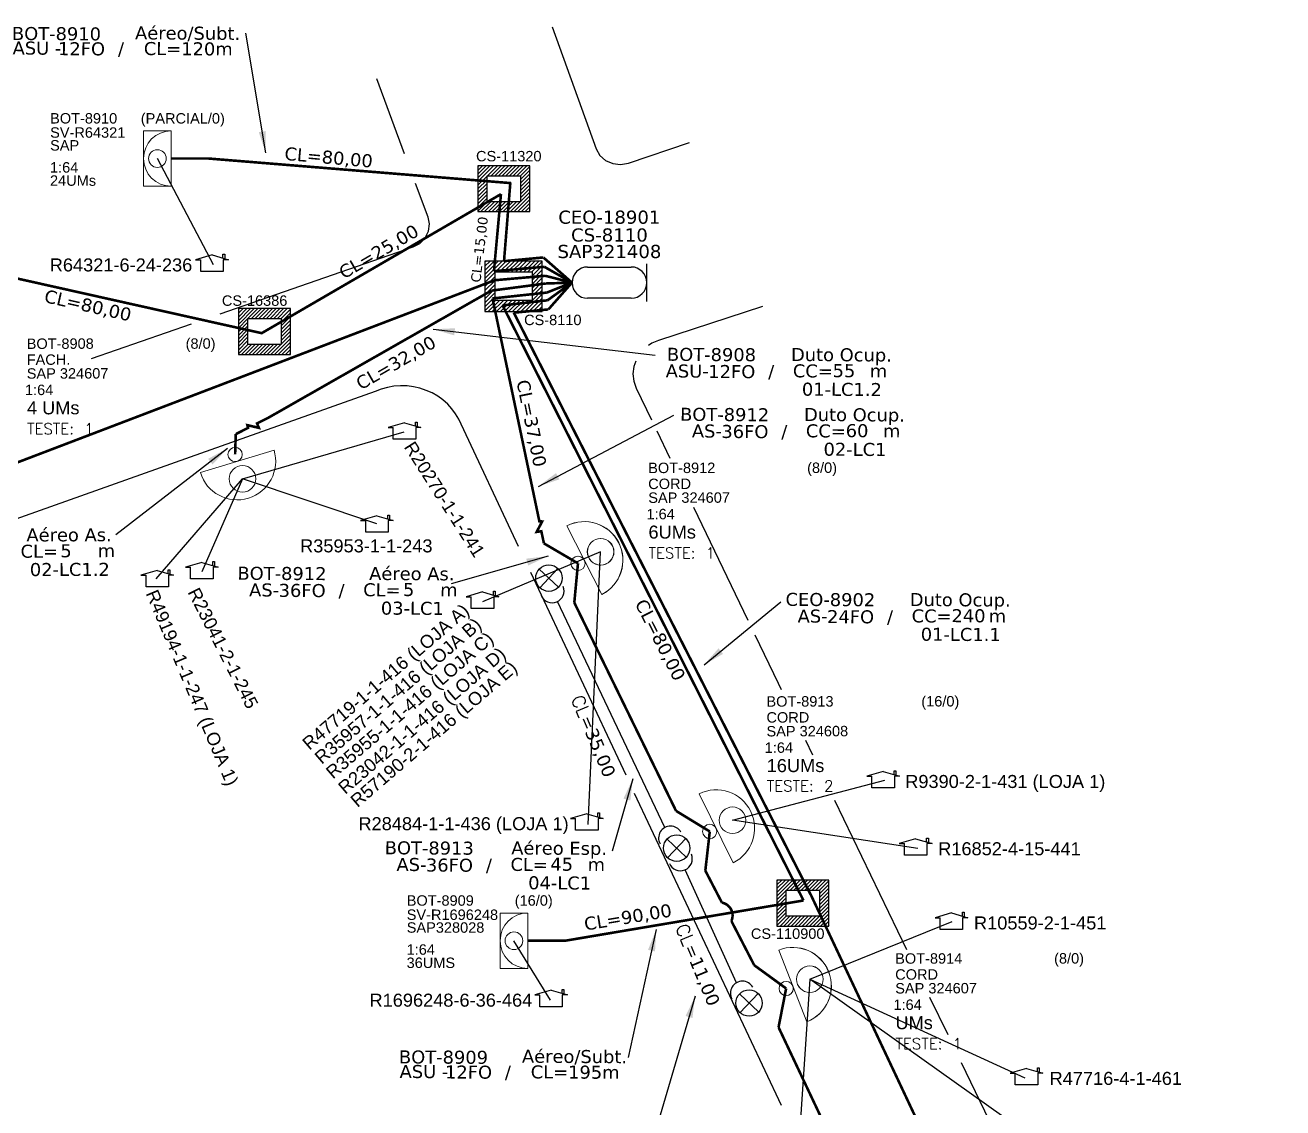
# Model space of a CAD drawing. Header units: millimetres. Extents: x 257760 to 258601, y 277291 to 277885.
# Drawn here: x 257853.6 to 257969.5, y 277624.9 to 277724.7 of the extents above; entities that cross this region are included whole.
import ezdxf
from ezdxf.enums import TextEntityAlignment as Align

# ---------------------------------------------------------------- set-up
doc = ezdxf.new("R2010")
doc.units = ezdxf.units.MM
doc.header["$LTSCALE"] = 0.1
doc.header["$MEASUREMENT"] = 0
for name, color, linetype in [('10.1-Caixas Subterrâneas', 5, 'Continuous'), ('20.5-CEO', 1, 'Continuous'), ('CAP a instalar', 1, 'Continuous'), ('celulas gpon', 7, 'Continuous'), ('label_cabos', 7, 'Continuous'), ('Legenda', 1, 'Continuous'), ('locais', 7, 'Continuous'), ('Quadra', 98, 'Continuous'), ('Subida Lateral', 5, 'Continuous'), ('surveys', 7, 'Continuous'), ('surveys legendas', 7, 'Continuous')]:
    doc.layers.add(name, color=color, linetype=linetype)
for name, color, linetype, lineweight in [("20.0-LEGENDA DOS CDO'S", 1, 'Continuous', 0), ('20.1-CDO_INTERIOR', 1, 'Continuous', 0), ('20.2-CDO_POSTE', 1, 'Continuous', 5), ('20.6-CORDOALHA_SUPORTE', 7, 'Continuous', 25), ('CORDOALHA_SUPORTE', 7, 'Continuous', 25)]:
    doc.layers.add(name, color=color, linetype=linetype, lineweight=lineweight)
doc.layers.add('DROP DE CLIENTE', color=140, linetype='Continuous', plot=False)
doc.layers.add('EXTRA', color=50, linetype='Continuous', plot=False)
doc.styles.add('ARIAL', font='arial.ttf')
doc.styles.add('DIGICADE', font='arial.ttf')
doc.styles.add('ROMANS', font='romans.shx')
doc.styles.add('siredit', font='verdana.ttf')
doc.linetypes.add('FENCELINE1', pattern='A,0.25,-0.1,[133,ltypeshp.shx,S=0.1,R=0,X=-0.1,Y=0],-0.1,1', length=1.45)
doc.dimstyles.new('CC', dxfattribs={"dimtxt": 1, "dimasz": 2, "dimexe": 0.18, "dimexo": 0.0625, "dimgap": 0.09, "dimtad": 0, "dimdec": 0, "dimrnd": 1, "dimzin": 0, "dimdsep": 46, "dimtxsty": 'siredit', "dimblk": 'NONE', "dimcen": 0, "dimse1": 1, "dimse2": 1, "dimsd1": 1, "dimsd2": 1, "dimclrt": 7, "dimadec": 0, "dimazin": 0, "dimtfac": 1, "dimtdec": 0, "dimtofl": 0, "dimtmove": 0, "dimatfit": 3, "dimfxl": 0, "dimtolj": 1, "dimtzin": 0, "dimarcsym": 0})

# ---------------------------------------------------------------- blocks, each defined once
blk = doc.blocks.new('SURVEY_SURVEY')
for p, q in [((0, 0.00001268), (-0.00001257, 0.000009)), ((0, 0.00001268), (0.00001257, 0.000009)), ((0.00000843, 0.00001322), (0.00000976, 0.00001322)), ((0.00000843, 0.00001027), (0.00000843, 0.00001322)), ((0.00000976, 0.00001322), (0.00000975, 0.00000989)), ((-0.00001257, 0.000009), (-0.00000863, 0.000009)), ((-0.00000862, 0), (-0.00000862, 0.00000897)), ((0.00000862, 0.00000901), (0.00000862, 0)), ((0.00001257, 0.000009), (0.00000862, 0.000009)), ((0.00000862, 0), (-0.00000862, 0))]:
    blk.add_line(p, q)
blk = doc.blocks.new('*X24')
at = {"color": 0, "linetype": 'Continuous'}
for p, q in [((-1.25, 0.34099), (-0.49099, 1.1)), ((-1.25, 0.517767), (-0.667767, 1.1)), ((-1.25, 0.694544), (-0.844544, 1.1)), ((-1.25, 0.87132), (-1.02132, 1.1)), ((-1.25, 1.048097), (-1.198097, 1.1)), ((-0.789214, 0.625), (-0.314214, 1.1)), ((-0.612437, 0.625), (-0.137437, 1.1)), ((-0.43566, 0.625), (0.03934, 1.1)), ((-0.258883, 0.625), (0.216117, 1.1)), ((-0.082107, 0.625), (0.392893, 1.1)), ((0.09467, 0.625), (0.56967, 1.1)), ((0.271447, 0.625), (0.746447, 1.1)), ((0.448223, 0.625), (0.923223, 1.1)), ((0.625, 0.625), (1.1, 1.1)), ((-1.25, 0.164214), (-0.8035, 0.610714)), ((0.801777, 0.625), (1.25, 1.073223)), ((0.8035, 0.449947), (1.25, 0.896447)), ((0.8035, 0.27317), (1.25, 0.71967)), ((-1.25, -0.012563), (-0.8035, 0.433937)), ((-1.25, -0.18934), (-0.8035, 0.25716)), ((-1.25, -0.366117), (-0.8035, 0.080383)), ((0.8035, 0.096393), (1.25, 0.542893)), ((0.8035, -0.080383), (1.25, 0.366117)), ((0.8035, -0.25716), (1.25, 0.18934)), ((0.8035, -0.433937), (1.25, 0.012563)), ((-1.25, -0.542893), (-0.8035, -0.096393)), ((-1.25, -0.71967), (-0.8035, -0.27317)), ((-1.25, -0.896447), (-0.8035, -0.449947)), ((0.49099, -1.1), (1.25, -0.34099)), ((0.667767, -1.1), (1.25, -0.517767)), ((0.8035, -0.610714), (1.25, -0.164214)), ((-1.25, -1.073223), (-0.801777, -0.625)), ((-1.1, -1.1), (-0.625, -0.625)), ((-0.923223, -1.1), (-0.448223, -0.625)), ((-0.746447, -1.1), (-0.271447, -0.625)), ((-0.56967, -1.1), (-0.09467, -0.625)), ((-0.392893, -1.1), (0.082107, -0.625)), ((-0.216117, -1.1), (0.258883, -0.625)), ((-0.03934, -1.1), (0.43566, -0.625)), ((0.137437, -1.1), (0.612437, -0.625)), ((0.314214, -1.1), (0.789214, -0.625)), ((0.844544, -1.1), (1.25, -0.694544)), ((1.02132, -1.1), (1.25, -0.87132)), ((1.198097, -1.1), (1.25, -1.048097))]:
    blk.add_line(p, q, dxfattribs=at)
blk = doc.blocks.new('MANHOLE_MQ')
at = {"color": 0, "linetype": 'Continuous'}
for p, q in [((0.00000623, 0.00000569), (-0.00000627, 0.00000569)), ((-0.00000627, 0.00000569), (-0.00000627, -0.00000531)), ((0.00000623, -0.00000531), (0.00000623, 0.00000569)), ((-0.00000404, 0.00000331), (0.00000399, 0.00000331)), ((-0.00000404, -0.00000294), (-0.00000404, 0.00000331)), ((0.00000399, 0.00000331), (0.00000399, -0.00000294)), ((-0.00000627, -0.00000531), (0.00000623, -0.00000531)), ((0.00000399, -0.00000294), (-0.00000404, -0.00000294)), ((0.00000399, -0.00000294), (0.00000399, -0.00000294))]:
    blk.add_line(p, q, dxfattribs=at)
at = {"color": 0, "linetype": 'Continuous', "xscale": 5e-06, "yscale": 5e-06, "zscale": 1e-05}
blk.add_blockref('*X24', (-0.00000002, 0.00000019), dxfattribs=at)
blk = doc.blocks.new('POLE_POLE')
at = {"color": 1}
for p, q in [((-0.00000309, 0.00000689), (0.00000269, 0.00000147)), ((0.00000251, 0.00000707), (-0.00000291, 0.00000129))]:
    blk.add_line(p, q, dxfattribs=at)
blk.add_circle((-0.0000002, 0.00000418), 0.00000396, dxfattribs=at)
blk = doc.blocks.new('*U25')
at = {"color": 0}
blk.add_line((2.145, -0.582), (-2.104, -0.684), dxfattribs=at)
for centre, radius in [((-0.004, 0.376), 0.733), ((0.03, -1.026), 0.393)]:
    blk.add_circle(centre, radius, dxfattribs=at)
blk.add_arc((0.02, -0.633), 2.125, 1.37817, 181.37817, dxfattribs=at)
blk = doc.blocks.new('Inst CDOE-8 CAIXA DIST OPT CDOE 48F_8D C_SPL OPTAP')
at = {"layer": "20.0-LEGENDA DOS CDO'S", "color": 0}
for tag, p, style, flags in [('ID_ATIVIDADE', (0.12, 6.472), 'ARIAL', 3), ('FATOR', (7.921, 6.472), 'ARIAL', 1), ('QTDE', (0.235, -0.97), 'DIGICADE', 3)]:
    blk.add_attdef(tag, p, '', height=0.8, rotation=0.11799, dxfattribs=dict(at, style=style, flags=flags))
at = {"layer": "20.0-LEGENDA DOS CDO'S", "color": 0, "style": 'ARIAL'}
for tag, p, height in [('FID', (0.12, 5.248), 0.8), ('CORDOALHA', (0.122, 4.023), 0.8), ('SAP', (0.124, 2.961), 0.8), ('1:XX', (-0.012, 1.7), 0.8), ('UMS', (0.141, 0.217), 1)]:
    blk.add_attdef(tag, p, '', height=height, rotation=0.11799, dxfattribs=at)
blk.add_attdef('FIBRAS_UTILIZADAS', text='', height=0.8, rotation=0.11799, dxfattribs=at).set_placement((13.479, 5.263), align=Align.CENTER)
blk = doc.blocks.new('Teste  FTTH')
at = {"color": 0, "lineweight": 0, "style": 'ROMANS'}
for tag, p in [('TESTE', (-2.302, -0.29)), ('QTDE', (0.212, -0.29))]:
    blk.add_attdef(tag, p, '', height=0.48, dxfattribs=at)
for tag, p, flags in [('FID', (-2.227, -1.253), 1), ('FATOR', (-2.227, -2.028), 3), ('ID_ATIVIDADE', (-2.227, -2.716), 3)]:
    blk.add_attdef(tag, p, '', height=0.48, dxfattribs=dict(at, flags=flags))
blk = doc.blocks.new('CDOI_CT_ESQ')
at = {"layer": '20.1-CDO_INTERIOR', "color": 8, "lineweight": 18}
blk.add_lwpolyline([(-2.119, -2.126), (-2.121, 2.124), (0.004, 2.125), (0.006, -2.125)], close=True, dxfattribs=at)
blk.add_circle((-1.057, -0.001), 0.68, dxfattribs=at)
blk.add_arc((0.005, 0), 2.125, 90.02759, 270.02759, dxfattribs=at)
at = {"layer": "20.0-LEGENDA DOS CDO'S", "color": 8, "style": 'ARIAL'}
for tag, p in [('CDO_N', (-9.298, 2.691)), ('SURVEY', (-9.296, 1.6)), ('SAP', (-9.299, 0.614)), ('1:XX', (-9.305, -1.079)), ('UMS', (-9.306, -2.093))]:
    blk.add_attdef(tag, p, '', height=0.8, rotation=359.97241, dxfattribs=at)
blk.add_attdef('FIBRAS_UTILIZADAS', text='', height=0.8, rotation=359.97241, dxfattribs=at).set_placement((-1.586, 2.687), align=Align.CENTER)
blk = doc.blocks.new('Inst CDOE-16 CAIXA DIST OPT CDOE 48F_16D C_SPL_2_1_8')
at = {"layer": "20.0-LEGENDA DOS CDO'S", "color": 0}
for tag, p, style, flags in [('ID_ATIVIDADE', (0.12, 6.472), 'ARIAL', 3), ('FATOR', (7.921, 6.472), 'ARIAL', 1), ('QTDE', (0.097, -1.17), 'DIGICADE', 3)]:
    blk.add_attdef(tag, p, '', height=0.8, rotation=0.11799, dxfattribs=dict(at, style=style, flags=flags))
at = {"layer": "20.0-LEGENDA DOS CDO'S", "color": 0, "style": 'ARIAL'}
for tag, p, height in [('FID', (0.12, 5.248), 0.8), ('CORDOALHA', (0.122, 4.023), 0.8), ('SAP', (0.124, 2.961), 0.8), ('1:XX', (-0.012, 1.7), 0.8), ('UMS', (0.141, 0.217), 1)]:
    blk.add_attdef(tag, p, '', height=height, rotation=0.11799, dxfattribs=at)
blk.add_attdef('FIBRAS_UTILIZADAS', text='', height=0.8, rotation=0.11799, dxfattribs=at).set_placement((13.479, 5.263), align=Align.CENTER)
blk = doc.blocks.new('Inst CORD ALUMINIO 4.8 MM 3F(sem recursos)')
at = {"layer": '20.6-CORDOALHA_SUPORTE', "color": 0, "lineweight": 0, "style": 'ROMANS'}
blk.add_attdef('LANCE', text='', height=1, dxfattribs=at).set_placement((-0.538, -2.215), align=Align.RIGHT)
at = {"layer": '20.6-CORDOALHA_SUPORTE', "color": 0, "style": 'siredit'}
blk.add_attdef('QTDE', (-0.538, -2.215), '', height=1, rotation=359.69001, dxfattribs=at)
at = {"layer": '20.6-CORDOALHA_SUPORTE', "color": 0, "lineweight": 0, "style": 'ROMANS'}
for tag, p, flags in [('FATOR', (-5.196, -4.442), 3), ('ID_ATIVIDADE', (-5.201, -6.669), 3), ('FID', (-5.201, -8.896), 1)]:
    blk.add_attdef(tag, p, '', height=1, dxfattribs=dict(at, flags=flags))
blk = doc.blocks.new('Inst CB ESP CFOA-SM-AS-80-TS-36')
at = {"layer": 'label_cabos', "color": 0, "style": 'siredit'}
for tag, flags, p in [('ID_ATIVIDADE', 3, (1.314, 2.672)), ('FATOR', 1, (11.56, 2.551))]:
    blk.add_attdef(tag, text='', height=1, rotation=359.69001, dxfattribs=dict(at, flags=flags)).set_placement(p, align=Align.MIDDLE_CENTER)
for tag, p in [('DESTINO_CABO', (3.131, 1.262)), ('TIPO_CABO', (13.108, 1.245)), ('TIPO_CABO', (1.762, -0.005)), ('CABO', (4.686, -0.052)), ('/', (7.714, -0.052)), ('LANCE', (10.809, 0.002)), ('UND', (15.964, 0.002)), ('FID', (13.148, -1.414))]:
    blk.add_attdef(tag, text='', height=1, rotation=359.69001, dxfattribs=at).set_placement(p, align=Align.MIDDLE_CENTER)
blk.add_attdef('QTDE', (12.429, -0.475), '', height=1, rotation=359.69001, dxfattribs=at)
blk = doc.blocks.new('Inst CB AS CFOA-SM-AS-80-TS-36')
at = {"layer": 'label_cabos', "color": 0, "style": 'siredit'}
for tag, flags, p in [('ID_ATIVIDADE', 3, (1.314, 2.672)), ('FATOR', 1, (11.56, 2.551))]:
    blk.add_attdef(tag, text='', height=1, rotation=359.69001, dxfattribs=dict(at, flags=flags)).set_placement(p, align=Align.MIDDLE_CENTER)
for tag, p in [('DESTINO_CABO', (3.131, 1.262)), ('TIPO_CABO', (13.108, 1.245)), ('TIPO_CABO', (1.762, -0.005)), ('CABO', (4.686, -0.052)), ('/', (7.714, -0.052)), ('LANCE', (10.809, 0.002)), ('UND', (15.964, 0.002)), ('FID', (13.148, -1.414))]:
    blk.add_attdef(tag, text='', height=1, rotation=359.69001, dxfattribs=at).set_placement(p, align=Align.MIDDLE_CENTER)
blk.add_attdef('QTDE', (12.429, -0.475), '', height=1, rotation=359.69001, dxfattribs=at)
blk = doc.blocks.new('Inst CB DT OCUP CFOA-SM-AS-80-TS-36')
at = {"layer": 'label_cabos', "color": 0, "style": 'siredit'}
for tag, flags, p in [('ID_ATIVIDADE', 3, (1.314, 2.672)), ('FATOR', 1, (11.56, 2.551))]:
    blk.add_attdef(tag, text='', height=1, rotation=359.69001, dxfattribs=dict(at, flags=flags)).set_placement(p, align=Align.MIDDLE_CENTER)
for tag, p in [('DESTINO_CABO', (3.131, 1.262)), ('TIPO_CABO', (13.108, 1.245)), ('TIPO_CABO', (1.762, -0.005)), ('CABO', (4.686, -0.052)), ('/', (7.714, -0.052)), ('LANCE', (10.909, 0.002)), ('UND', (15.964, 0.002)), ('FID', (13.148, -1.414))]:
    blk.add_attdef(tag, text='', height=1, rotation=359.69001, dxfattribs=at).set_placement(p, align=Align.MIDDLE_CENTER)
blk.add_attdef('QTDE', (12.429, -0.475), '', height=1, rotation=359.69001, dxfattribs=at)
blk = doc.blocks.new('_None')
blk = doc.blocks.new('Inst CB DT OCUP CFOA-SM-AS-80-TS-24')
at = {"layer": 'label_cabos', "color": 0, "style": 'siredit'}
for tag, flags, p in [('ID_ATIVIDADE', 3, (1.314, 2.672)), ('FATOR', 1, (11.56, 2.551))]:
    blk.add_attdef(tag, text='', height=1, rotation=359.69001, dxfattribs=dict(at, flags=flags)).set_placement(p, align=Align.MIDDLE_CENTER)
for tag, p in [('DESTINO_CABO', (3.131, 1.262)), ('TIPO_CABO', (13.108, 1.245)), ('TIPO_CABO', (1.762, -0.005)), ('CABO', (4.686, -0.052)), ('/', (7.714, -0.052)), ('LANCE', (10.909, 0.002)), ('UND', (15.964, 0.002)), ('FID', (13.148, -1.414))]:
    blk.add_attdef(tag, text='', height=1, rotation=359.69001, dxfattribs=at).set_placement(p, align=Align.MIDDLE_CENTER)
blk.add_attdef('QTDE', (12.429, -0.475), '', height=1, rotation=359.69001, dxfattribs=at)
blk = doc.blocks.new('Inst CB AS CFOA-SM-ASU-120-S-12')
at = {"layer": 'label_cabos', "color": 0, "style": 'siredit'}
for tag, flags, p in [('ID_ATIVIDADE', 3, (1.314, 2.672)), ('FATOR', 1, (11.56, 2.551))]:
    blk.add_attdef(tag, text='', height=1, rotation=359.69001, dxfattribs=dict(at, flags=flags)).set_placement(p, align=Align.MIDDLE_CENTER)
for tag, p in [('DESTINO_CABO', (3.131, 1.262)), ('TIPO_CABO', (13.108, 1.245)), ('TIPO_CABO', (1.262, -0.005)), ('CABO', (4.686, -0.052)), ('/', (7.714, -0.052)), ('LANCE', (10.809, 0.002)), ('UND', (15.964, 0.002)), ('FID', (13.148, -1.414))]:
    blk.add_attdef(tag, text='', height=1, rotation=359.69001, dxfattribs=at).set_placement(p, align=Align.MIDDLE_CENTER)
blk.add_attdef('QTDE', (12.429, -0.475), '', height=1, rotation=359.69001, dxfattribs=at)
blk = doc.blocks.new('Inst CB DT OCUP CFOA-SM-ASU-120-S-12')
at = {"layer": 'label_cabos', "color": 0, "style": 'siredit'}
for tag, flags, p in [('ID_ATIVIDADE', 3, (1.314, 2.672)), ('FATOR', 1, (11.56, 2.551))]:
    blk.add_attdef(tag, text='', height=1, rotation=359.69001, dxfattribs=dict(at, flags=flags)).set_placement(p, align=Align.MIDDLE_CENTER)
for tag, p in [('DESTINO_CABO', (3.131, 1.262)), ('TIPO_CABO', (13.108, 1.245)), ('TIPO_CABO', (1.262, -0.005)), ('CABO', (4.686, -0.052)), ('/', (7.714, -0.052)), ('LANCE', (10.909, 0.002)), ('UND', (15.964, 0.002)), ('FID', (13.148, -1.414))]:
    blk.add_attdef(tag, text='', height=1, rotation=359.69001, dxfattribs=at).set_placement(p, align=Align.MIDDLE_CENTER)
blk.add_attdef('QTDE', (12.429, -0.475), '', height=1, rotation=359.69001, dxfattribs=at)
blk = doc.blocks.new('LEGENDA DOS CABOS')
at = {"layer": 'EXTRA', "color": 0, "style": 'siredit'}
for tag, p in [('ID', (4.601, 0.974)), ('XX', (9.03, 0.974))]:
    blk.add_attdef(tag, text='', height=0.48, rotation=359.69001, dxfattribs=at).set_placement(p, align=Align.MIDDLE_CENTER)
at = {"layer": 'Legenda', "color": 0, "style": 'siredit'}
for tag, p in [('TIPO_CABO', (1.314, -0.005)), ('CABO', (4.686, -0.052)), ('/', (6.809, -0.052)), ('METROS', (10.034, -0.052))]:
    blk.add_attdef(tag, text='', height=0.8, rotation=359.69001, dxfattribs=at).set_placement(p, align=Align.MIDDLE_CENTER)

msp = doc.modelspace()

# ---------------------------------------------------------------- linework, layer by layer
at = {"layer": '20.1-CDO_INTERIOR', "color": 1, "lineweight": 18}
msp.add_lwpolyline([(257897.37, 277637.71), (257897.37, 277642.81), (257899.92, 277642.81), (257899.92, 277637.71)], close=True, dxfattribs=at)
msp.add_circle((257898.65, 277640.26), 0.816, dxfattribs=at)
msp.add_arc((257899.92, 277640.26), 2.55, 90.0276, 270.0276, dxfattribs=at)
at = {"layer": '20.5-CEO', "color": 5}
for p, q in [((257905.44, 277702.36), (257909.46, 277702.36)), ((257909.46, 277699.49), (257905.44, 277699.49))]:
    msp.add_line(p, q, dxfattribs=at)
msp.add_lwpolyline([(257910.9, 277699.19), (257910.9, 277702.66)], dxfattribs=at)
for centre, start, end in [((257905.44, 277700.93), 90, 270), ((257909.46, 277700.93), 270, 90)]:
    msp.add_arc(centre, 1.44, start, end, dxfattribs=at)
at = {"layer": 'CAP a instalar', "color": 0, "linetype": 'FENCELINE1', "ltscale": 3, "const_width": 0.24}
for points in [[(257870.49, 277712.37), (257867.04, 277712.37)], [(257897.73, 277702.91), (257901.37, 277703.25)], [(257904, 277700.93), (257901.37, 277703.24)], [(257901.59, 277700.85), (257896.56, 277700.19), (257896.56, 277700.19)], [(257896.87, 277701.15), (257901.53, 277701.56)], [(257901.53, 277701.56), (257904, 277700.93)], [(257904, 277700.93), (257901.59, 277700.85)], [(257901.67, 277700.01), (257904, 277700.93)], [(257904, 277700.93), (257901.82, 277698.46)], [(257901.67, 277700.01), (257896.67, 277699.47)], [(257901.82, 277698.46), (257898.63, 277698.16)], [(257904.21, 277671.43), (257913.59, 277652.23)], [(257916.29, 277646.72), (257917.82, 277643.77)], [(257925.34, 277643.97), (257925.34, 277643.97)], [(257918.69, 277642.08), (257920.8, 277638)], [(257923.04, 277632.28), (257951.51, 277571.98)]]:
    msp.add_lwpolyline(points, dxfattribs=at)
at = {"layer": 'CAP a instalar', "color": 0, "ltscale": 5, "const_width": 0.24}
for points in [[(257898.4, 277710.1), (257898.4, 277710.1), (257870.49, 277712.37)], [(257897.73, 277702.91), (257898.31, 277710.1)], [(257897.45, 277709.09), (257897.45, 277709.09), (257897.45, 277709.09), (257875.39, 277696.27), (257875.39, 277696.27), (257846.67, 277702.69)], [(257896.8, 277701.98), (257897.45, 277709.09)], [(257896.8, 277701.98), (257901.45, 277702.39)], [(257901.45, 277702.39), (257904, 277700.93)], [(257896.87, 277701.15), (257869.22, 277690.59)], [(257896.87, 277701.15), (257896.87, 277701.15), (257896.91, 277701.14)], [(257875.98, 277688.46), (257896.56, 277700.19)], [(257896.67, 277699.47), (257900.73, 277680.16)], [(257926.09, 277644.34), (257898.63, 277698.16)], [(257869.22, 277690.59), (257831.65, 277676.26)], [(257873, 277686.96), (257872.94, 277685.09)], [(257959.9, 277572.54), (257959.9, 277572.54), (257959.9, 277572.54), (257959.9, 277572.54), (257926.09, 277644.34)]]:
    msp.add_lwpolyline(points, dxfattribs=at)
at = {"layer": 'CAP a instalar', "color": 1, "ltscale": 5, "const_width": 0.24}
for points in [[(257904, 277700.93), (257901.74, 277699.3)], [(257901.74, 277699.3), (257897.6, 277698.83)], [(257925.34, 277643.97), (257897.6, 277698.83)], [(257925.34, 277643.97), (257903.37, 277640.26)], [(257903.37, 277640.26), (257899.92, 277640.26)]]:
    msp.add_lwpolyline(points, dxfattribs=at)
at = {"layer": 'CAP a instalar', "color": 0, "linetype": 'FENCELINE1', "ltscale": 5, "const_width": 0.24}
for points in [[(257904.55, 277675.05), (257901.41, 277676.89)], [(257904.55, 277675.05), (257904.21, 277671.43)], [(257916.7, 277650.33), (257913.59, 277652.23)], [(257916.7, 277650.33), (257916.29, 277646.72)], [(257923.74, 277635.86), (257920.8, 277638)], [(257923.74, 277635.86), (257923.04, 277632.28)]]:
    msp.add_lwpolyline(points, dxfattribs=at)
at = {"layer": 'CAP a instalar', "color": 0, "linetype": 'FENCELINE1', "ltscale": 3, "const_width": 0.24}
msp.add_lwpolyline([(257918.69, 277642.08, 0.489719), (257917.82, 277643.77)], format="xyb", dxfattribs=at)
at = {"layer": 'CORDOALHA_SUPORTE', "color": 0}
for p, q in [((257912.55, 277650.69), (257902.65, 277671.52)), ((257919.17, 277636.39), (257914.44, 277646.8))]:
    msp.add_line(p, q, dxfattribs=at)
for centre, start, end in [((257902.17, 277672.51), 202.2204, 22.2204), ((257913.08, 277649.73), 29.1415, 209.1415), ((257913.99, 277647.81), 202.2204, 22.2204), ((257919.7, 277635.43), 29.1415, 209.1415)]:
    msp.add_arc(centre, 1.1, start, end, dxfattribs=at)
at = {"layer": 'DROP DE CLIENTE', "color": 0}
for points in [[(257870.94, 277702.57), (257865.77, 277712.37)], [(257873.62, 277682.84), (257888.54, 277687.18)], [(257865.66, 277673.62), (257873.62, 277682.84)], [(257873.62, 277682.84), (257869.88, 277674.27)], [(257886.01, 277678.69), (257873.62, 277682.84)], [(257906.64, 277676.12), (257895.75, 277671.51)], [(257905.48, 277650.97), (257906.64, 277676.12)], [(257918.8, 277651.36), (257932.84, 277655.05)], [(257935.89, 277648.76), (257918.8, 277651.36)], [(257925.92, 277636.71), (257939.04, 277642.04)], [(257925.92, 277636.71), (257924.21, 277610.89)], [(257925.92, 277636.71), (257945.76, 277627.63)], [(257949.76, 277619.76), (257925.92, 277636.71)]]:
    msp.add_lwpolyline(points, dxfattribs=at)
at = {"layer": 'DROP DE CLIENTE', "color": 4}
msp.add_lwpolyline([(257902.03, 277634.77), (257898.65, 277640.26)], dxfattribs=at)
at = {"layer": 'Quadra', "color": 0}
for points in [[(257902.16, 277724.52), (257906.22, 277713.25), (257906.56, 277712.66), (257907.1, 277712.19), (257907.76, 277711.9), (257908.48, 277711.82), (257909.22, 277711.95), (257914.83, 277713.85)], [(257902.16, 277724.52), (257906.22, 277713.25), (257906.56, 277712.66), (257907.1, 277712.19), (257907.76, 277711.9), (257908.48, 277711.82), (257909.22, 277711.95), (257914.83, 277713.85)], [(257888.56, 277712.79), (257885.99, 277719.71)], [(257871.56, 277698.05), (257889.34, 277704.22), (257889.97, 277704.55), (257890.46, 277705.06), (257890.77, 277705.68), (257890.86, 277706.35), (257890.73, 277706.95), (257889.57, 277710.06)], [(257921.56, 277698.72), (257911.97, 277695.59), (257911.37, 277695.35), (257911.06, 277695.14)], [(257859.69, 277693.93), (257868.93, 277697.14)], [(257909.87, 277693.68), (257909.69, 277693.21), (257909.62, 277692.53), (257909.7, 277691.85), (257909.92, 277691.2), (257911.33, 277688.28)], [(257899.07, 277676.61), (257893.55, 277688.34), (257893.26, 277688.84), (257892.93, 277689.31), (257892.54, 277689.73), (257892.1, 277690.12), (257891.62, 277690.46), (257891.1, 277690.76), (257890.56, 277691), (257889.98, 277691.19), (257889.39, 277691.32), (257888.8, 277691.4), (257888.19, 277691.41), (257887.58, 277691.37), (257886.98, 277691.27), (257886.4, 277691.11), (257885.84, 277690.9), (257868.79, 277684.83)], [(257911.81, 277687.27), (257913.03, 277684.74)], [(257868.79, 277684.83), (257851.78, 277678.78)], [(257915.2, 277680.23), (257920.21, 277669.8)], [(257908.99, 277655.51), (257900.19, 277674.22)], [(257920.86, 277668.45), (257922.99, 277664.01), (257923.27, 277663.43)], [(257925.53, 277658.76), (257926.18, 277657.39)], [(257923.3, 277625.07), (257909.77, 277653.84)], [(257928.2, 277653.21), (257934.84, 277639.45)], [(257936.96, 277635.06), (257938.64, 277631.6)], [(257939.88, 277629.02), (257969.53, 277567.59)]]:
    msp.add_lwpolyline(points, dxfattribs=at)
at = {"layer": 'Subida Lateral', "color": 0, "const_width": 0.24}
for points in [[(257875.98, 277688.46), (257874.96, 277687.95), (257875.13, 277687.54), (257874.07, 277687.79), (257874.13, 277687.54), (257873, 277686.96)], [(257901.41, 277676.89), (257901.17, 277678.01), (257900.74, 277677.95), (257901.25, 277678.91), (257900.99, 277678.92), (257900.73, 277680.16)]]:
    msp.add_lwpolyline(points, dxfattribs=at)

# ---------------------------------------------------------------- block references
at = {"color": 0, "lineweight": 0, "xscale": 1.200000000004259, "yscale": 1.19999999999709, "zscale": 1.2, "rotation": 292.9057696585028}
for p, values in [((257907.86, 277659.98), {'QTDE': '35,00', 'LANCE': 'CL='}), ((257917.48, 277638.9), {'QTDE': '11,00', 'LANCE': 'CL='})]:
    msp.add_blockref('Inst CORD ALUMINIO 4.8 MM 3F(sem recursos)', p, dxfattribs=at).add_auto_attribs(values)
at = {"layer": '10.1-Caixas Subterrâneas', "color": 0}
for p, xscale, yscale, zscale, rotation in [((257897.71, 277709.66), 383745.0651733899, 383745.0651733897, 383745.0651733898, 180.0000000000627), ((257898.6, 277700.67), 423634.6581080861, 423634.6581080859, 423634.658108086, 180.0000000000625), ((257875.63, 277696.5), 383745.0651733899, 383745.0651733897, 383745.0651733898, 180.0000000000627), ((257925.28, 277643.8), 383745.0651733899, 383745.0651733897, 383745.0651733898, 180.0000000000628)]:
    msp.add_blockref('MANHOLE_MQ', p, dxfattribs=dict(at, xscale=xscale, yscale=yscale, zscale=zscale, rotation=rotation))
at = {"layer": "20.0-LEGENDA DOS CDO'S", "color": 0, "lineweight": 0, "xscale": 1.19999999999709, "yscale": 1.19999999999709, "zscale": 1.2}
for name, p, values in [('Inst CDOE-8 CAIXA DIST OPT CDOE 48F_8D C_SPL OPTAP', (257853.58, 277688.52), {'FID': 'BOT-8908', 'CORDOALHA': 'FACH.', 'SAP': 'SAP 324607', '1:XX': '1:64', 'UMS': '4 UMs', 'FIBRAS_UTILIZADAS': '(8/0)'}), ('Inst CDOE-8 CAIXA DIST OPT CDOE 48F_8D C_SPL OPTAP', (257910.88, 277677.07), {'FID': 'BOT-8912', 'CORDOALHA': 'CORD', 'SAP': 'SAP 324607', '1:XX': '1:64', 'UMS': '6UMs', 'FIBRAS_UTILIZADAS': '(8/0)'}), ('Inst CDOE-16 CAIXA DIST OPT CDOE 48F_16D C_SPL_2_1_8', (257921.78, 277655.54), {'FID': 'BOT-8913', 'CORDOALHA': 'CORD', 'SAP': 'SAP 324608', '1:XX': '1:64', 'UMS': '16UMs', 'FIBRAS_UTILIZADAS': '(16/0)'}), ('Inst CDOE-8 CAIXA DIST OPT CDOE 48F_8D C_SPL OPTAP', (257933.65, 277631.84), {'FID': 'BOT-8914', 'CORDOALHA': 'CORD', 'SAP': 'SAP 324607', '1:XX': '1:64', 'UMS': 'UMs', 'FIBRAS_UTILIZADAS': '(8/0)'})]:
    msp.add_blockref(name, p, dxfattribs=at).add_auto_attribs(values)
at = {"layer": "20.0-LEGENDA DOS CDO'S", "color": 0, "lineweight": 0, "yscale": 2.100600000027043}
for p, xscale, zscale, rotation, values in [((257858.59, 277687.56), 2.100599999990977, 2.1006, 3.126810932454808e-05, {'TESTE': 'TESTE:', 'QTDE': '1'}), ((257915.89, 277676.11), 2.100599999990977, 2.1006, 3.126810932454808e-05, {'TESTE': 'TESTE:', 'QTDE': '1'}), ((257926.79, 277654.64), 2.100600000008579, 2.100599999999993, 0.004078561537126774, {'TESTE': 'TESTE:', 'QTDE': '2'}), ((257938.66, 277630.87), 2.100599999990977, 2.1006, 3.126810932454808e-05, {'TESTE': 'TESTE:', 'QTDE': '1'})]:
    msp.add_blockref('Teste  FTTH', p, dxfattribs=dict(at, xscale=xscale, zscale=zscale, rotation=rotation)).add_auto_attribs(values)
at = {"layer": '20.1-CDO_INTERIOR', "color": 0, "xscale": 1.19999999999709, "yscale": 1.19999999999709, "zscale": 1.2}
msp.add_blockref('CDOI_CT_ESQ', (257867.04, 277712.37), dxfattribs=at).add_auto_attribs({'CDO_N': 'BOT-8910', 'FIBRAS_UTILIZADAS': '                (PARCIAL/0)', 'SURVEY': 'SV-R64321', 'SAP': 'SAP', '1:XX': '1:64', 'UMS': '24UMs'})
at = {"layer": '20.2-CDO_POSTE', "color": 0, "yscale": 1.670465741983207, "zscale": 1.670465741997754}
for p, xscale, rotation in [((257873.43, 277683.44), -1.670465741991511, 198.3191585088113), ((257906.08, 277675.82), -1.670465741983148, 298.4639759219536), ((257906.08, 277675.84), 1.670465742026405, 295.7076420256391), ((257918.24, 277651.08), -1.670465741971501, 297.4775819488227), ((257925.34, 277636.47), -1.670465741981339, 292.7949268015237), ((257925.34, 277636.49), 1.670465742007472, 290.0385929049417)]:
    msp.add_blockref('*U25', p, dxfattribs=dict(at, xscale=xscale, rotation=rotation))
at = {"layer": 'label_cabos', "color": 0, "lineweight": 0}
ref = msp.add_blockref('LEGENDA DOS CABOS', (257851.39, 277721.92), dxfattribs=dict(at, xscale=1.19999999999709, yscale=1.19999999999709, zscale=1.2))
ref.add_attrib('ID', 'BOT-8910', dxfattribs={"color": 0, "height": 1.2, "rotation": 359.69, "style": 'siredit'}).set_placement((257856.47, 277723.88), align=Align.MIDDLE_CENTER)
ref.add_attrib('CABO', '12FO', dxfattribs={"color": 0, "height": 1.2, "rotation": 359.69, "style": 'siredit'}).set_placement((257858.78, 277722.49), align=Align.MIDDLE_CENTER)
ref.add_attrib('METROS', 'CL=120m', dxfattribs={"color": 0, "height": 1.2, "rotation": 359.69, "style": 'siredit'}).set_placement((257868.62, 277722.49), align=Align.MIDDLE_CENTER)
ref.add_attrib('XX', 'Aéreo/Subt.', dxfattribs={"color": 0, "height": 1.2, "rotation": 359.69, "style": 'siredit'}).set_placement((257868.56, 277723.93), align=Align.MIDDLE_CENTER)
ref.add_attrib('/', '/', dxfattribs={"color": 0, "height": 1.2, "rotation": 359.69, "style": 'siredit'}).set_placement((257862.42, 277722.49), align=Align.MIDDLE_CENTER)
ref.add_attrib('TIPO_CABO', 'ASU -', dxfattribs={"color": 0, "height": 1.2, "rotation": 359.69, "style": 'siredit'}).set_placement((257854.67, 277722.55), align=Align.MIDDLE_CENTER)
ref = msp.add_blockref('Inst CB DT OCUP CFOA-SM-ASU-120-S-12', (257913.11, 277692.79), dxfattribs=dict(at, xscale=1.19999999999709, yscale=1.19999999999709, zscale=1.2))
ref.add_attrib('DESTINO_CABO', 'BOT-8908', dxfattribs={"color": 0, "height": 1.2, "rotation": 359.69, "style": 'siredit'}).set_placement((257916.86, 277694.3), align=Align.MIDDLE_CENTER)
ref.add_attrib('CABO', '12FO', dxfattribs={"color": 0, "height": 1.2, "rotation": 359.69, "style": 'siredit'}).set_placement((257918.73, 277692.73), align=Align.MIDDLE_CENTER)
ref.add_attrib('TIPO_CABO', 'Duto Ocup.', dxfattribs={"color": 0, "height": 1.2, "rotation": 359.69, "style": 'siredit'}).set_placement((257928.84, 277694.28), align=Align.MIDDLE_CENTER)
ref.add_attrib('/', '/', dxfattribs={"color": 0, "height": 1.2, "rotation": 359.69, "style": 'siredit'}).set_placement((257922.36, 277692.73), align=Align.MIDDLE_CENTER)
ref.add_attrib('TIPO_CABO', 'ASU-', dxfattribs={"color": 0, "height": 1.2, "rotation": 359.69, "style": 'siredit'}).set_placement((257914.62, 277692.78), align=Align.MIDDLE_CENTER)
ref.add_attrib('FID', '01-LC1.2', dxfattribs={"color": 0, "height": 1.2, "rotation": 359.69, "style": 'siredit'}).set_placement((257928.88, 277691.09), align=Align.MIDDLE_CENTER)
ref.add_attrib('LANCE', 'CC=', dxfattribs={"color": 0, "height": 1.2, "rotation": 359.69, "style": 'siredit'}).set_placement((257926.2, 277692.79), align=Align.MIDDLE_CENTER)
ref.add_attrib('QTDE', '55', (257928.02, 277692.22), dxfattribs={"color": 0, "height": 1.2, "rotation": 359.69, "style": 'siredit'})
ref.add_attrib('UND', 'm', dxfattribs={"color": 0, "height": 1.2, "rotation": 359.69, "style": 'siredit'}).set_placement((257932.26, 277692.79), align=Align.MIDDLE_CENTER)
ref = msp.add_blockref('Inst CB DT OCUP CFOA-SM-AS-80-TS-36', (257914.31, 277687.26), dxfattribs=dict(at, xscale=1.19999999999709, yscale=1.19999999999709, zscale=1.2))
ref.add_attrib('DESTINO_CABO', 'BOT-8912', dxfattribs={"color": 0, "height": 1.2, "rotation": 359.69, "style": 'siredit'}).set_placement((257918.07, 277688.77), align=Align.MIDDLE_CENTER)
ref.add_attrib('CABO', '36FO', dxfattribs={"color": 0, "height": 1.2, "rotation": 359.69, "style": 'siredit'}).set_placement((257919.94, 277687.2), align=Align.MIDDLE_CENTER)
ref.add_attrib('TIPO_CABO', 'Duto Ocup.', dxfattribs={"color": 0, "height": 1.2, "rotation": 359.69, "style": 'siredit'}).set_placement((257930.04, 277688.75), align=Align.MIDDLE_CENTER)
ref.add_attrib('/', '/', dxfattribs={"color": 0, "height": 1.2, "rotation": 359.69, "style": 'siredit'}).set_placement((257923.57, 277687.2), align=Align.MIDDLE_CENTER)
ref.add_attrib('TIPO_CABO', 'AS-', dxfattribs={"color": 0, "height": 1.2, "rotation": 359.69, "style": 'siredit'}).set_placement((257916.43, 277687.25), align=Align.MIDDLE_CENTER)
ref.add_attrib('FID', '02-LC1', dxfattribs={"color": 0, "height": 1.2, "rotation": 359.69, "style": 'siredit'}).set_placement((257930.09, 277685.56), align=Align.MIDDLE_CENTER)
ref.add_attrib('LANCE', 'CC=', dxfattribs={"color": 0, "height": 1.2, "rotation": 359.69, "style": 'siredit'}).set_placement((257927.4, 277687.26), align=Align.MIDDLE_CENTER)
ref.add_attrib('QTDE', '60', (257929.23, 277686.69), dxfattribs={"color": 0, "height": 1.2, "rotation": 359.69, "style": 'siredit'})
ref.add_attrib('UND', 'm', dxfattribs={"color": 0, "height": 1.2, "rotation": 359.69, "style": 'siredit'}).set_placement((257933.47, 277687.26), align=Align.MIDDLE_CENTER)
at = {"layer": 'label_cabos', "color": 0}
ref = msp.add_blockref('Inst CB AS CFOA-SM-ASU-120-S-12', (257841.91, 277676.06), dxfattribs=dict(at, xscale=1.199999999998631, yscale=1.19999999999709, zscale=1.2, rotation=0.4634636615569324))
ref.add_attrib('DESTINO_CABO', 'BOT-8908', dxfattribs={"color": 0, "height": 1.2, "rotation": 0.1535, "style": 'siredit'}).set_placement((257845.66, 277677.61), align=Align.MIDDLE_CENTER)
ref.add_attrib('TIPO_CABO', 'Aéreo As.', dxfattribs={"color": 0, "height": 1.2, "rotation": 0.1535, "style": 'siredit'}).set_placement((257857.63, 277677.68), align=Align.MIDDLE_CENTER)
ref.add_attrib('CABO', '12FO', dxfattribs={"color": 0, "height": 1.2, "rotation": 0.1535, "style": 'siredit'}).set_placement((257847.54, 277676.05), align=Align.MIDDLE_CENTER)
ref.add_attrib('/', '/', dxfattribs={"color": 0, "height": 1.2, "rotation": 0.1535, "style": 'siredit'}).set_placement((257851.17, 277676.07), align=Align.MIDDLE_CENTER)
ref.add_attrib('TIPO_CABO', 'ASU-', dxfattribs={"color": 0, "height": 1.2, "rotation": 0.1535, "style": 'siredit'}).set_placement((257843.43, 277676.07), align=Align.MIDDLE_CENTER)
ref.add_attrib('FID', '02-LC1.2', dxfattribs={"color": 0, "height": 1.2, "rotation": 0.1535, "style": 'siredit'}).set_placement((257857.7, 277674.49), align=Align.MIDDLE_CENTER)
ref.add_attrib('LANCE', 'CL=', dxfattribs={"color": 0, "height": 1.2, "rotation": 0.1535, "style": 'siredit'}).set_placement((257854.88, 277676.17), align=Align.MIDDLE_CENTER)
ref.add_attrib('QTDE', '5', (257856.83, 277675.61), dxfattribs={"color": 0, "height": 1.2, "rotation": 0.1535, "style": 'siredit'})
ref.add_attrib('UND', 'm', dxfattribs={"color": 0, "height": 1.2, "rotation": 0.1535, "style": 'siredit'}).set_placement((257861.07, 277676.22), align=Align.MIDDLE_CENTER)
at = {"layer": 'label_cabos', "color": 0, "lineweight": 0}
ref = msp.add_blockref('Inst CB AS CFOA-SM-AS-80-TS-36', (257873.5, 277672.61), dxfattribs=dict(at, xscale=1.19999999999709, yscale=1.19999999999709, zscale=1.2))
ref.add_attrib('DESTINO_CABO', 'BOT-8912', dxfattribs={"color": 0, "height": 1.2, "rotation": 359.69, "style": 'siredit'}).set_placement((257877.26, 277674.12), align=Align.MIDDLE_CENTER)
ref.add_attrib('TIPO_CABO', 'Aéreo As.', dxfattribs={"color": 0, "height": 1.2, "rotation": 359.69, "style": 'siredit'}).set_placement((257889.23, 277674.1), align=Align.MIDDLE_CENTER)
ref.add_attrib('CABO', '36FO', dxfattribs={"color": 0, "height": 1.2, "rotation": 359.69, "style": 'siredit'}).set_placement((257879.12, 277672.55), align=Align.MIDDLE_CENTER)
ref.add_attrib('/', '/', dxfattribs={"color": 0, "height": 1.2, "rotation": 359.69, "style": 'siredit'}).set_placement((257882.75, 277672.55), align=Align.MIDDLE_CENTER)
ref.add_attrib('TIPO_CABO', 'AS-', dxfattribs={"color": 0, "height": 1.2, "rotation": 359.69, "style": 'siredit'}).set_placement((257875.61, 277672.6), align=Align.MIDDLE_CENTER)
ref.add_attrib('FID', '03-LC1', dxfattribs={"color": 0, "height": 1.2, "rotation": 359.69, "style": 'siredit'}).set_placement((257889.28, 277670.91), align=Align.MIDDLE_CENTER)
ref.add_attrib('LANCE', 'CL=', dxfattribs={"color": 0, "height": 1.2, "rotation": 359.69, "style": 'siredit'}).set_placement((257886.47, 277672.61), align=Align.MIDDLE_CENTER)
ref.add_attrib('QTDE', '5', (257888.41, 277672.04), dxfattribs={"color": 0, "height": 1.2, "rotation": 359.69, "style": 'siredit'})
ref.add_attrib('UND', 'm', dxfattribs={"color": 0, "height": 1.2, "rotation": 359.69, "style": 'siredit'}).set_placement((257892.65, 277672.61), align=Align.MIDDLE_CENTER)
ref = msp.add_blockref('Inst CB DT OCUP CFOA-SM-AS-80-TS-24', (257924.06, 277670.2), dxfattribs=dict(at, xscale=1.19999999999709, yscale=1.19999999999709, zscale=1.2))
ref.add_attrib('DESTINO_CABO', 'CEO-8902', dxfattribs={"color": 0, "height": 1.2, "rotation": 359.69, "style": 'siredit'}).set_placement((257927.82, 277671.71), align=Align.MIDDLE_CENTER)
ref.add_attrib('CABO', '24FO', dxfattribs={"color": 0, "height": 1.2, "rotation": 359.69, "style": 'siredit'}).set_placement((257929.68, 277670.13), align=Align.MIDDLE_CENTER)
ref.add_attrib('TIPO_CABO', 'Duto Ocup.', dxfattribs={"color": 0, "height": 1.2, "rotation": 359.69, "style": 'siredit'}).set_placement((257939.79, 277671.69), align=Align.MIDDLE_CENTER)
ref.add_attrib('/', '/', dxfattribs={"color": 0, "height": 1.2, "rotation": 359.69, "style": 'siredit'}).set_placement((257933.32, 277670.13), align=Align.MIDDLE_CENTER)
ref.add_attrib('TIPO_CABO', 'AS-', dxfattribs={"color": 0, "height": 1.2, "rotation": 359.69, "style": 'siredit'}).set_placement((257926.18, 277670.19), align=Align.MIDDLE_CENTER)
ref.add_attrib('FID', '01-LC1.1', dxfattribs={"color": 0, "height": 1.2, "rotation": 359.69, "style": 'siredit'}).set_placement((257939.84, 277668.5), align=Align.MIDDLE_CENTER)
ref.add_attrib('LANCE', 'CC=', dxfattribs={"color": 0, "height": 1.2, "rotation": 359.69, "style": 'siredit'}).set_placement((257937.15, 277670.2), align=Align.MIDDLE_CENTER)
ref.add_attrib('QTDE', '240', (257938.98, 277669.63), dxfattribs={"color": 0, "height": 1.2, "rotation": 359.69, "style": 'siredit'})
ref.add_attrib('UND', 'm', dxfattribs={"color": 0, "height": 1.2, "rotation": 359.69, "style": 'siredit'}).set_placement((257943.22, 277670.2), align=Align.MIDDLE_CENTER)
ref = msp.add_blockref('Inst CB ESP CFOA-SM-AS-80-TS-36', (257887.08, 277647.29), dxfattribs=dict(at, xscale=1.19999999999709, yscale=1.19999999999709, zscale=1.2))
ref.add_attrib('DESTINO_CABO', 'BOT-8913', dxfattribs={"color": 0, "height": 1.2, "rotation": 359.69, "style": 'siredit'}).set_placement((257890.84, 277648.81), align=Align.MIDDLE_CENTER)
ref.add_attrib('TIPO_CABO', 'Aéreo Esp.', dxfattribs={"color": 0, "height": 1.2, "rotation": 359.69, "style": 'siredit'}).set_placement((257902.81, 277648.79), align=Align.MIDDLE_CENTER)
ref.add_attrib('CABO', '36FO', dxfattribs={"color": 0, "height": 1.2, "rotation": 359.69, "style": 'siredit'}).set_placement((257892.7, 277647.23), align=Align.MIDDLE_CENTER)
ref.add_attrib('/', '/', dxfattribs={"color": 0, "height": 1.2, "rotation": 359.69, "style": 'siredit'}).set_placement((257896.34, 277647.23), align=Align.MIDDLE_CENTER)
ref.add_attrib('TIPO_CABO', 'AS-', dxfattribs={"color": 0, "height": 1.2, "rotation": 359.69, "style": 'siredit'}).set_placement((257889.2, 277647.29), align=Align.MIDDLE_CENTER)
ref.add_attrib('FID', '04-LC1', dxfattribs={"color": 0, "height": 1.2, "rotation": 359.69, "style": 'siredit'}).set_placement((257902.86, 277645.59), align=Align.MIDDLE_CENTER)
ref.add_attrib('LANCE', 'CL=', dxfattribs={"color": 0, "height": 1.2, "rotation": 359.69, "style": 'siredit'}).set_placement((257900.05, 277647.29), align=Align.MIDDLE_CENTER)
ref.add_attrib('QTDE', '45', (257902, 277646.72), dxfattribs={"color": 0, "height": 1.2, "rotation": 359.69, "style": 'siredit'})
ref.add_attrib('UND', 'm', dxfattribs={"color": 0, "height": 1.2, "rotation": 359.69, "style": 'siredit'}).set_placement((257906.24, 277647.29), align=Align.MIDDLE_CENTER)
ref = msp.add_blockref('LEGENDA DOS CABOS', (257887.06, 277627.58), dxfattribs=dict(at, xscale=1.19999999999709, yscale=1.19999999999709, zscale=1.2))
ref.add_attrib('ID', 'BOT-8909', dxfattribs={"color": 0, "height": 1.2, "rotation": 359.69, "style": 'siredit'}).set_placement((257892.15, 277629.53), align=Align.MIDDLE_CENTER)
ref.add_attrib('CABO', '12FO', dxfattribs={"color": 0, "height": 1.2, "rotation": 359.69, "style": 'siredit'}).set_placement((257894.46, 277628.15), align=Align.MIDDLE_CENTER)
ref.add_attrib('METROS', 'CL=195m', dxfattribs={"color": 0, "height": 1.2, "rotation": 359.69, "style": 'siredit'}).set_placement((257904.29, 277628.15), align=Align.MIDDLE_CENTER)
ref.add_attrib('XX', 'Aéreo/Subt.', dxfattribs={"color": 0, "height": 1.2, "rotation": 359.69, "style": 'siredit'}).set_placement((257904.23, 277629.59), align=Align.MIDDLE_CENTER)
ref.add_attrib('/', '/', dxfattribs={"color": 0, "height": 1.2, "rotation": 359.69, "style": 'siredit'}).set_placement((257898.09, 277628.15), align=Align.MIDDLE_CENTER)
ref.add_attrib('TIPO_CABO', 'ASU -', dxfattribs={"color": 0, "height": 1.2, "rotation": 359.69, "style": 'siredit'}).set_placement((257890.35, 277628.2), align=Align.MIDDLE_CENTER)
at = {"layer": 'locais', "color": 0, "xscale": 307730.1924696639, "yscale": 307730.192469664, "zscale": 307730.192469664}
for p in [(257901.93, 277672.4), (257913.71, 277647.51), (257920.38, 277633.23)]:
    msp.add_blockref('POLE_POLE', p, dxfattribs=at)
at = {"layer": 'surveys', "color": 0, "xscale": 119999.9999997467, "yscale": 119999.9999997467, "zscale": 119999.9999997467}
for p in [(257870.81, 277701.96), (257888.56, 277686.49), (257886.01, 277677.91), (257865.76, 277672.88), (257869.87, 277673.62), (257895.75, 277670.89), (257932.69, 277654.34), (257905.37, 277650.45), (257935.68, 277648.14), (257938.98, 277641.3), (257902.07, 277634.18), (257945.9, 277626.97)]:
    msp.add_blockref('SURVEY_SURVEY', p, dxfattribs=at)

# ---------------------------------------------------------------- texts
at = {"layer": '10.1-Caixas Subterrâneas', "color": 0, "style": 'ARIAL'}
for s, p in [('CS-11320', (257895.15, 277712.11)), ('CS-16386', (257871.72, 277698.79)), ('CS-8110', (257899.58, 277697.01)), ('CS-110900', (257920.49, 277640.43))]:
    msp.add_text(s, height=0.96, dxfattribs=at).set_placement(p)
at = {"layer": "20.0-LEGENDA DOS CDO'S", "color": 1, "style": 'ARIAL'}
for tag, p, s in [('BOT-8909', (257888.76, 277643.49), 'CDOI-XXX'), ('SV-R1696248', (257888.76, 277642.18), 'SV-XXXXXX'), ('SAP328028', (257888.76, 277641), 'SAP'), ('1:64', (257888.75, 277638.97), '1:64'), ('36UMS', (257888.75, 277637.75), 'UMs')]:
    msp.add_attdef(tag, p, s, height=0.96, rotation=359.9724, dxfattribs=at)
msp.add_attdef('(16/0)', text='(XX/YY)', height=0.96, rotation=359.9724, dxfattribs=at).set_placement((257900.47, 277643.49), align=Align.CENTER)
at = {"layer": '20.5-CEO', "color": 5, "style": 'siredit'}
for tag, text, height, p in [('CEO-18901', 'CEO-XXX', 1.212, (257907.44, 277707.57)), ('CS-8110', 'CS-XXX', 1.217, (257907.45, 277705.93)), ('SAP321408', 'SAP 321408', 1.217, (257907.45, 277704.41))]:
    msp.add_attdef(tag, text=text, height=height, dxfattribs=at).set_placement(p, align=Align.TOP_CENTER)
at = {"layer": 'celulas gpon', "color": 0, "style": 'siredit'}
for s, height, rotation, p in [('CL=80,00', 1.2, 354.9129, (257877.45, 277712.25)), ('CL=15,00', 0.898, 83.3681, (257895.55, 277700.9)), ('CL=25,00', 1.2, 30.3205, (257882.96, 277701.22)), ('CL=80,00', 1.2, 347.2542, (257855.26, 277699.15)), ('CL=32,00', 1.2, 30.0297, (257884.53, 277690.99)), ('CL=37,00', 1.2, 281.5259, (257898.87, 277691.84)), ('CL=80,00', 1.2, 296.9492, (257909.76, 277671.36)), ('CL=90,00', 1.2, 9.2781, (257905.22, 277641.19))]:
    msp.add_text(s, height=height, rotation=rotation, dxfattribs=at).set_placement(p)
at = {"layer": 'surveys legendas', "color": 0, "style": 'ARIAL'}
for s, p in [('R64321-6-24-236', (257855.85, 277701.96)), ('R35953-1-1-243', (257878.93, 277676.06)), ('R9390-2-1-431 (LOJA 1)', (257934.72, 277654.34)), ('R28484-1-1-436 (LOJA 1)', (257884.31, 277650.45)), ('R16852-4-15-441', (257937.76, 277648.14)), ('R10559-2-1-451', (257941.06, 277641.3)), ('R1696248-6-36-464', (257885.33, 277634.18)), ('R47716-4-1-461', (257948.03, 277626.97))]:
    msp.add_text(s, height=1.2, dxfattribs=at).set_placement(p)
for s, rotation, p in [('R20270-1-1-241', 302.5078, (257888.46, 277685.78)), ('R49194-1-1-247 (LOJA 1)', 292.777, (257864.68, 277672.29)), ('R23041-2-1-245', 296.9473, (257868.53, 277672.4)), ('R47719-1-1-416 (LOJA A)', 40.6365, (257879.79, 277657.76)), ('R35957-1-1-416 (LOJA B)', 40.6365, (257880.92, 277656.47)), ('R35955-1-1-416 (LOJA C)', 40.6365, (257881.96, 277655.11)), ('R23042-1-1-416 (LOJA D)', 40.6365, (257883.09, 277653.7)), ('R57190-2-1-416 (LOJA E)', 40.6365, (257884.22, 277652.49))]:
    msp.add_text(s, height=1.2, rotation=rotation, dxfattribs=at).set_placement(p)

# ---------------------------------------------------------------- leaders
at = {"layer": 'label_cabos', "color": 0}
for points in [[(257875.77, 277712.88), (257873.93, 277723.92)], [(257891.19, 277696.63), (257911.67, 277694.23)], [(257900.91, 277682.15), (257913.39, 277688.7)], [(257872.24, 277685.65), (257861.93, 277677.67)], [(257901.79, 277675.72), (257892.87, 277673.15)], [(257916.17, 277665.69), (257923.25, 277671.5)], [(257909.61, 277655.2), (257907.71, 277648.53)], [(257911.76, 277641.3), (257909.18, 277629.49)], [(257915.35, 277635.15), (257911.98, 277623.65)]]:
    msp.add_leader(points, dimstyle='CC', override={"dimgap": 0.09, "dimtad": 0}, dxfattribs=at)

doc.saveas('drawing.dxf')
